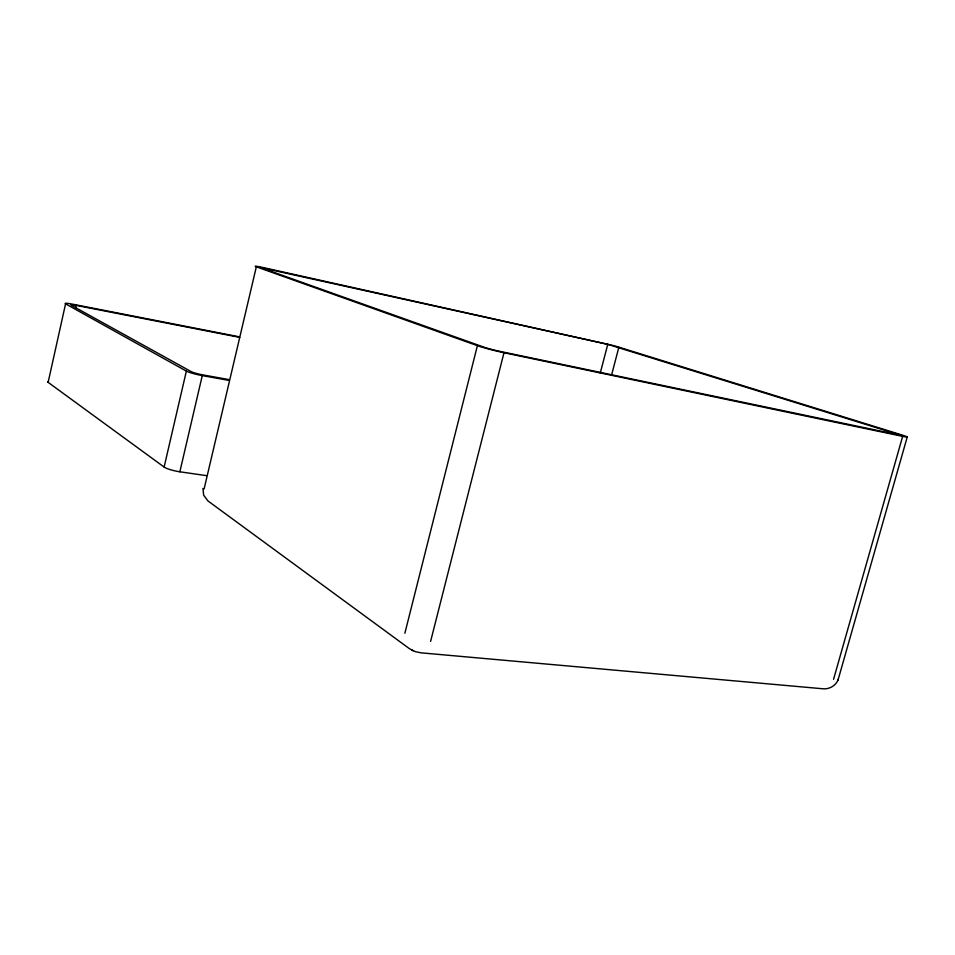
<?xml version="1.0" encoding="UTF-8"?>
<svg xmlns="http://www.w3.org/2000/svg" width="955" height="955" viewBox="0 0 955 955"><rect width="100%" height="100%" fill="white"/><g stroke="black" fill="none" stroke-linecap="round" stroke-linejoin="round"><path stroke-width="1.43" d="M202.949 488.471L203.654 495.168L207.868 500.874L409.504 648.732L415.521 651.704L421.095 652.838L822.315 688.722C829.274 689.725 836.759 685.368 838.502 678.384L907.25 436.972M206.34 475.626L179.85 471.794A12.475 2.22 12.5 0 1 164.117 467.055L48.132 382.346L65.573 303.845A10.374 0.967 12.8 0 1 72.389 304.144L239.299 336.817M75.612 308.286L76.257 305.421L239.753 337.39M164.117 467.055L186.368 371.101L65.573 303.845M179.85 471.794L202.269 375.601L228.603 380.341M204.119 488.888L256.334 266.815A15.196 0.704 13.7 0 1 264.034 267.746L614.316 345.758L901.974 434.991A17.357 0.824 14.8 0 1 902.654 436.375L833.548 679.339M404.86 633.272L477.393 345.674L256.334 266.815M430.598 641.414L503.989 352.741L902.654 436.375M600.229 373.166L607.762 344.349L901.508 435.468L499.871 351.356A12.2 0.74 14.1 0 1 483.493 346.999L260.226 267.472L607.762 344.349M611.678 374.647L618.864 347.238M837.642 680.7L838.18 679.351M229.248 379.636L202.902 374.897A9.395 1.11 13 0 1 191.024 371.531L71.159 305.194A7.783 0.728 12.8 0 1 76.257 305.421M411.76 650.128L413.133 650.797M48.132 382.346A10.326 1.456 12.1 0 1 48.06 381.558M202.269 375.601A12.558 1.48 13 0 1 186.368 371.101M503.989 352.741A19.745 1.194 14.1 0 1 477.393 345.674"/></g></svg>
